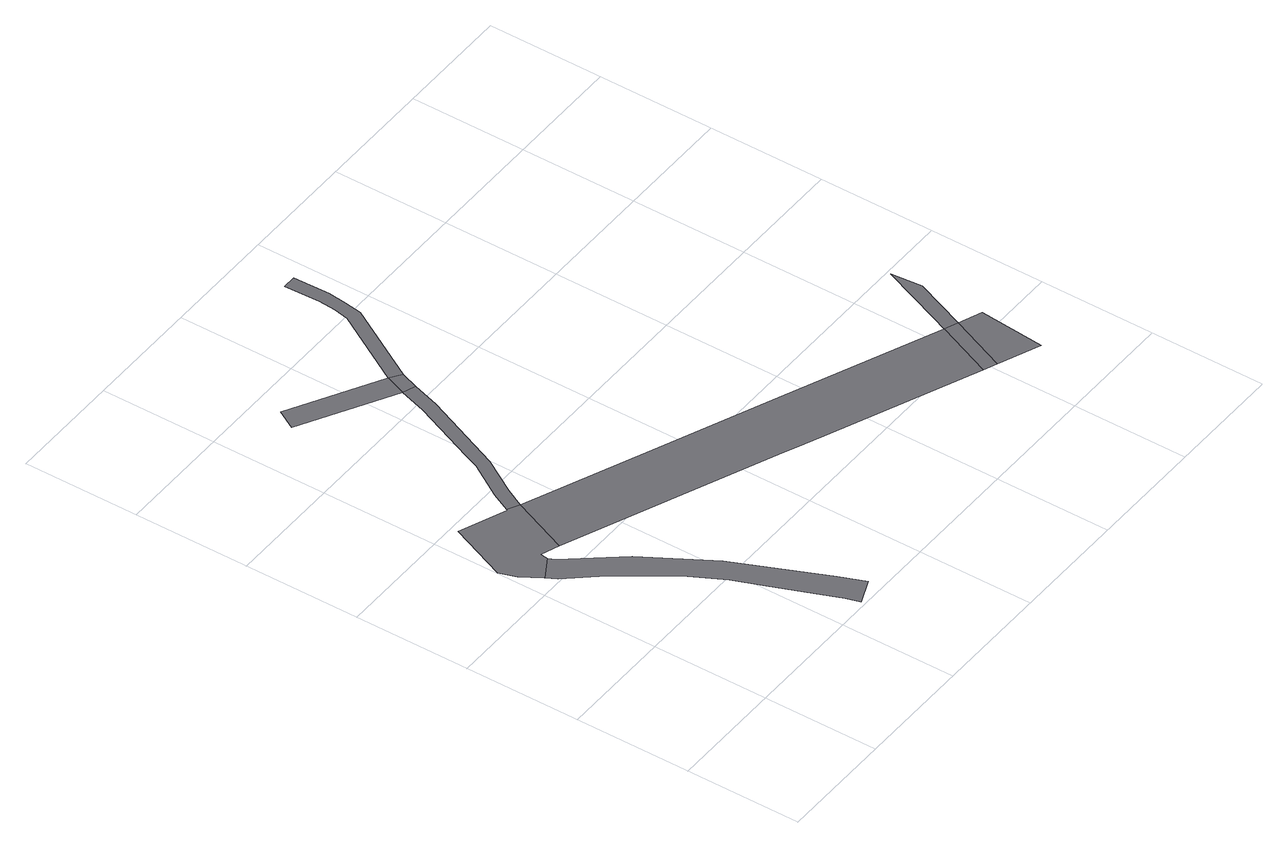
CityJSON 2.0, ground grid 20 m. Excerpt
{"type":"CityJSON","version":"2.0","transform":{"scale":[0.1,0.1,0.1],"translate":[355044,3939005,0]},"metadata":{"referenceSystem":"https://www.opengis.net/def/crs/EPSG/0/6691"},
"CityObjects":{
"road1":{"type":"Road","geometry":[{"type":"MultiSurface","lod":"1","boundaries":[[[0,1,2,3,4,5,6,7,8,9]]]}]},
"road2":{"type":"Road","attributes":{"RoadStructureAttribute.sectionType":"1"},"geometry":[{"type":"MultiSurface","lod":"1","boundaries":[[[6,10,11,12,13,14,15,16,17,18,19,20,21,22,23,7]]]}]},
"road3":{"type":"Road","attributes":{"RoadStructureAttribute.sectionType":"1"},"geometry":[{"type":"MultiSurface","lod":"1","boundaries":[[[24,25,26,27,28,1,0,29,30,31,32]]]}]},
"road4":{"type":"Road","geometry":[{"type":"MultiSurface","lod":"1","boundaries":[[[33,34,35,24]]]}]},
"road5":{"type":"Road","geometry":[{"type":"MultiSurface","lod":"1","boundaries":[[[36,33,24,32]]]}]},
"road6":{"type":"Road","attributes":{"function":"3","RoadStructureAttribute.sectionType":"1"},"geometry":[{"type":"MultiSurface","lod":"1","boundaries":[[[37,38,0,9,39,40,41,42,43]]]}]},
"road7":{"type":"Road","attributes":{"RoadStructureAttribute.sectionType":"1"},"geometry":[{"type":"MultiSurface","lod":"1","boundaries":[[[36,44,45,46,47,48,49,50,51,33]]]}]},
"road8":{"type":"Road","geometry":[{"type":"MultiSurface","lod":"1","boundaries":[[[43,42,52,53]]]}]},
"road9":{"type":"Road","attributes":{"function":"3","RoadStructureAttribute.sectionType":"1"},"geometry":[{"type":"MultiSurface","lod":"1","boundaries":[[[52,54,55,53]]]}]},
"road10":{"type":"Road","geometry":[{"type":"MultiSurface","lod":"1","boundaries":[[[53,56,57,58,43]]]}]}
},
"vertices":[
[146,546,0],[126,557,0],[125,555,0],[45,588,0],[2,486,0],[12,457,0],[33,422,0],[71,445,0],[73,458,0],[104,446,0],
[43,405,0],[90,349,0],[158,251,0],[187,195,0],[207,143,0],[234,76,0],[252,30,0],[259,7,0],[303,25,0],[285,70,0],[218,223,0],[216,228,0],[147,344,0],[77,433,0],
[253,834,0],[237,787,0],[190,675,0],[180,650,0],[143,590,0],[163,579,0],[200,639,0],[259,779,0],[275,826,0],
[267,870,0],[113,957,0],[94,924,0],
[286,857,0],
[574,367,0],[360,456,0],[459,297,0],[501,279,0],[532,266,0],[789,158,0],[831,258,0],
[363,989,0],[368,1019,0],[372,1051,0],[370,1114,0],[347,1114,0],[349,1052,0],[346,1022,0],[341,997,0],
[812,149,0],[854,249,0],
[883,119,0],[893,233,0],
[891,340,0],[886,394,0],[842,285,0]
]}
